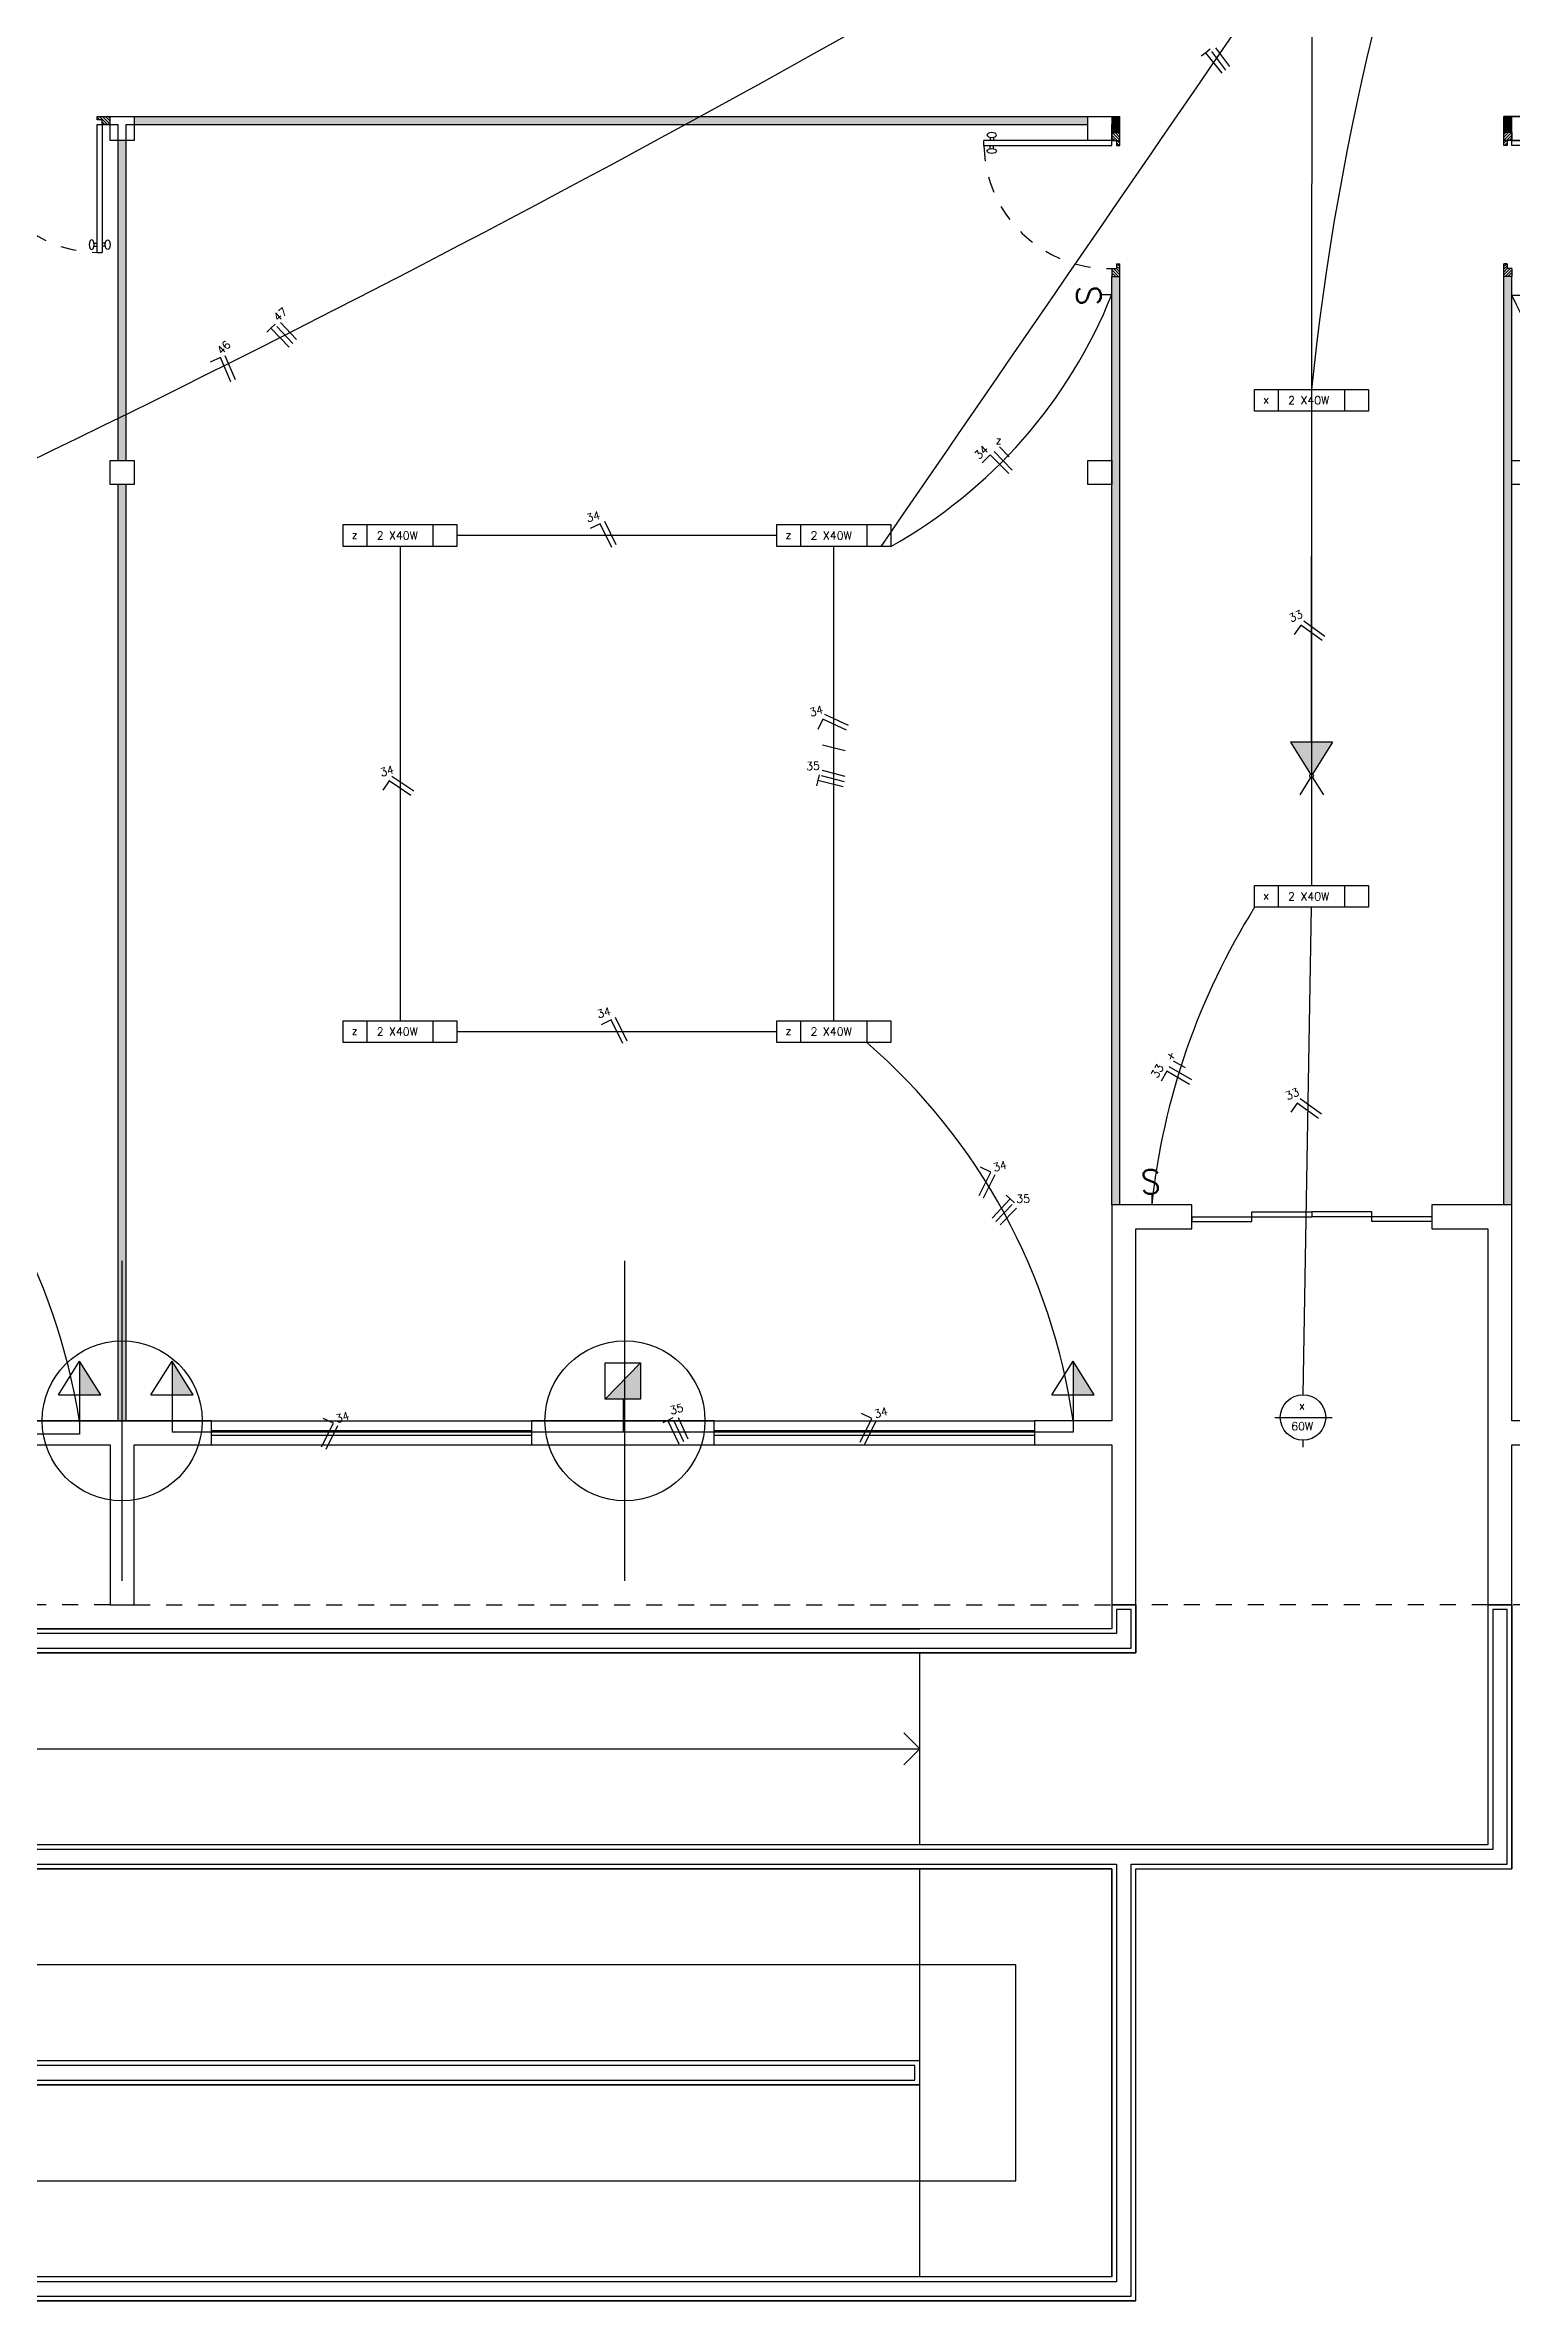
# Model space of a CAD drawing. Header units: millimetres. Extents: x 820 to 987, y 393 to 526.
# Drawn here: x 873.62 to 882.78, y 415.32 to 429.42 of the extents above; entities that cross this region are included whole.
import ezdxf

# ---------------------------------------------------------------- set-up
doc = ezdxf.new("R2010")
doc.units = ezdxf.units.MM
doc.header["$PDMODE"] = 34
doc.linetypes.add('ACAD_ISO03W100', pattern=[30, 12, -18])
for name, color, linetype in [('can01', 1, 'Continuous'), ('can02', 2, 'Continuous'), ('can03', 3, 'Continuous'), ('fio tomadas de chão', 82, 'Continuous'), ('Janela', 2, 'Continuous'), ('pena 01', 1, 'Continuous'), ('pena01', 1, 'Continuous'), ('pena02', 2, 'Continuous'), ('pena03', 3, 'Continuous'), ('pena04', 4, 'Continuous')]:
    doc.layers.add(name, color=color, linetype=linetype)
doc.styles.add('ROMANS', font='romans', dxfattribs={"height": 0.18})

msp = doc.modelspace()

# ---------------------------------------------------------------- hatches: boundary and pattern name
at = {"layer": 'can02'}
for points in [[(873.965, 420.986), (873.832, 421.196), (873.832, 420.986)], [(874.542, 420.986), (874.41, 421.196), (874.41, 420.986)], [(877.338, 421.185), (877.117, 420.957), (877.338, 420.957)], [(880.172, 420.986), (880.04, 421.196), (880.04, 420.986)]]:
    msp.add_hatch(color=256, dxfattribs=at).paths.add_polyline_path(points)
at = {"layer": 'fio tomadas de chão'}
msp.add_hatch(color=256, dxfattribs=at).paths.add_polyline_path([(881.662, 425.063), (881.398, 425.063), (881.524, 424.863, -0.288345), (881.536, 424.863)])
at = {"layer": 'pena02'}
h = msp.add_hatch(dxfattribs=at)
h.set_pattern_fill('LINE', color=256, scale=0.004, angle=45, style=0)
h.set_pattern_definition([(135, (2891.822439, -1512.325966), (0.00898025612, 0.00898025612), [])])
h.paths.add_polyline_path([(874.023, 428.923), (874.023, 428.973), (873.943, 428.973), (873.943, 428.953), (873.973, 428.953), (873.973, 428.923)])
for points in [[(880.132, 428.923), (880.132, 428.973), (874.173, 428.973), (874.173, 428.923)], [(880.332, 428.873), (880.332, 428.973), (880.282, 428.973), (880.282, 428.873)], [(882.782, 428.873), (882.782, 428.973), (882.732, 428.973), (882.732, 428.873)], [(874.123, 426.823), (874.123, 428.823), (874.073, 428.823), (874.073, 426.823)], [(880.332, 422.173), (880.332, 427.973), (880.282, 427.973), (880.282, 422.173)], [(882.782, 422.173), (882.782, 427.973), (882.732, 427.973), (882.732, 422.173)], [(874.123, 420.823), (874.123, 426.673), (874.073, 426.673), (874.073, 420.823)]]:
    msp.add_hatch(color=254, dxfattribs=at).paths.add_polyline_path(points)
h = msp.add_hatch(dxfattribs=at)
h.set_pattern_fill('LINE', color=256, scale=0.004, angle=135, style=0)
h.set_pattern_definition([(315, (-1060.967196, 2446.672003), (0.00898025612, 0.00898025612), [])])
h.paths.add_polyline_path([(880.282, 428.873), (880.332, 428.873), (880.332, 428.793), (880.312, 428.793), (880.312, 428.823), (880.282, 428.823)])
h = msp.add_hatch(dxfattribs=at)
h.set_pattern_fill('LINE', color=256, scale=0.004, angle=135, style=0)
h.set_pattern_definition([(225, (2824.0308, 2446.672003), (-0.00898025612, 0.00898025612), [])])
h.paths.add_polyline_path([(882.782, 428.873), (882.732, 428.873), (882.732, 428.793), (882.752, 428.793), (882.752, 428.823), (882.782, 428.823)])
h = msp.add_hatch(dxfattribs=at)
h.set_pattern_fill('LINE', color=256, scale=0.004, angle=135, style=0)
h.set_pattern_definition([(315, (-1060.967196, 2446.872003), (0.00898025612, 0.00898025612), [])])
h.paths.add_polyline_path([(880.282, 427.973), (880.332, 427.973), (880.332, 428.053), (880.312, 428.053), (880.312, 428.023), (880.282, 428.023)])
h = msp.add_hatch(dxfattribs=at)
h.set_pattern_fill('LINE', color=256, scale=0.004, angle=135, style=0)
h.set_pattern_definition([(225, (2824.0308, 2446.872003), (-0.00898025612, 0.00898025612), [])])
h.paths.add_polyline_path([(882.782, 427.973), (882.732, 427.973), (882.732, 428.053), (882.752, 428.053), (882.752, 428.023), (882.782, 428.023)])

# ---------------------------------------------------------------- linework, layer by layer
at = {"layer": 'can01'}
for p, q in [((880.897, 429.394), (880.869, 429.372)), ((881.02, 429.287), (880.931, 429.403)), ((881.02, 429.287), (880.931, 429.403)), ((880.869, 429.372), (880.841, 429.35)), ((880.971, 429.244), (880.869, 429.372)), ((880.995, 429.264), (880.906, 429.38)), ((880.995, 429.264), (880.906, 429.38)), ((875.028, 427.651), (875.003, 427.626)), ((875.054, 427.675), (875.028, 427.651)), ((875.142, 427.533), (875.028, 427.651)), ((875.164, 427.555), (875.064, 427.662)), ((875.164, 427.555), (875.064, 427.662)), ((875.187, 427.58), (875.087, 427.687)), ((875.187, 427.58), (875.087, 427.687)), ((874.713, 427.467), (874.648, 427.438)), ((874.778, 427.316), (874.713, 427.467)), ((874.807, 427.329), (874.742, 427.479)), ((879.523, 426.859), (879.473, 426.81)), ((879.638, 426.742), (879.523, 426.859)), ((879.66, 426.764), (879.546, 426.881)), ((879.641, 426.847), (879.58, 426.909)), ((877.086, 426.429), (877.023, 426.398)), ((877.158, 426.281), (877.086, 426.429)), ((877.186, 426.296), (877.114, 426.443)), ((881.463, 425.795), (881.422, 425.737)), ((881.597, 425.699), (881.463, 425.795)), ((881.614, 425.725), (881.482, 425.82)), ((878.476, 425.207), (878.446, 425.143)), ((878.625, 425.139), (878.476, 425.207)), ((878.637, 425.168), (878.489, 425.236)), ((878.617, 425.009), (878.475, 425.046)), ((878.617, 424.849), (878.475, 424.886)), ((878.617, 424.849), (878.475, 424.886)), ((875.767, 424.823), (875.727, 424.764)), ((875.903, 424.731), (875.767, 424.823)), ((875.92, 424.758), (875.784, 424.849)), ((878.445, 424.824), (878.436, 424.79)), ((878.453, 424.859), (878.445, 424.824)), ((878.604, 424.785), (878.445, 424.824)), ((878.611, 424.816), (878.469, 424.853)), ((878.611, 424.816), (878.469, 424.853)), ((877.154, 423.329), (877.091, 423.298)), ((877.226, 423.181), (877.154, 423.329)), ((877.254, 423.196), (877.182, 423.343)), ((880.742, 423.028), (880.667, 423.071)), ((880.626, 423.007), (880.59, 422.946)), ((880.768, 422.925), (880.626, 423.007)), ((880.783, 422.953), (880.641, 423.035)), ((881.441, 422.808), (881.4, 422.751)), ((881.574, 422.712), (881.441, 422.808)), ((881.592, 422.738), (881.459, 422.834)), ((879.453, 422.23), (879.526, 422.377)), ((879.526, 422.377), (879.462, 422.408)), ((879.481, 422.216), (879.554, 422.363)), ((879.534, 422.09), (879.647, 422.209)), ((879.647, 422.209), (879.622, 422.233)), ((879.673, 422.185), (879.647, 422.209)), ((879.558, 422.069), (879.66, 422.174)), ((879.558, 422.069), (879.66, 422.174)), ((879.584, 422.047), (879.686, 422.152)), ((879.584, 422.047), (879.686, 422.152)), ((875.345, 420.66), (875.418, 420.807)), ((875.418, 420.807), (875.354, 420.838)), ((875.373, 420.646), (875.446, 420.793)), ((877.507, 420.825), (877.476, 420.81)), ((877.539, 420.841), (877.507, 420.825)), ((877.579, 420.677), (877.507, 420.825)), ((877.607, 420.692), (877.545, 420.825)), ((877.607, 420.692), (877.545, 420.825)), ((877.636, 420.708), (877.574, 420.841)), ((877.636, 420.708), (877.574, 420.841)), ((878.709, 420.69), (878.782, 420.837)), ((878.782, 420.837), (878.719, 420.868)), ((878.738, 420.676), (878.81, 420.823))]:
    msp.add_line(p, q, dxfattribs=at)
at = {"layer": 'can02'}
for p, q in [((880.213, 427.861), (880.282, 427.861)), ((882.851, 427.854), (882.782, 427.854)), ((881.174, 427.132), (881.174, 427.268)), ((881.174, 427.268), (881.885, 427.268)), ((881.885, 427.132), (881.174, 427.132)), ((881.324, 427.132), (881.324, 427.268)), ((881.735, 427.268), (881.735, 427.132)), ((881.885, 427.268), (881.885, 427.132)), ((875.479, 426.287), (875.479, 426.423)), ((875.479, 426.423), (876.19, 426.423)), ((876.19, 426.287), (875.479, 426.287)), ((875.629, 426.287), (875.629, 426.423)), ((876.04, 426.423), (876.04, 426.287)), ((876.19, 426.423), (876.19, 426.287)), ((878.19, 426.423), (878.901, 426.423)), ((878.19, 426.287), (878.19, 426.423)), ((878.901, 426.287), (878.19, 426.287)), ((878.34, 426.287), (878.34, 426.423)), ((878.751, 426.423), (878.751, 426.287)), ((878.901, 426.423), (878.901, 426.287)), ((881.174, 424.168), (881.885, 424.168)), ((881.174, 424.032), (881.174, 424.168)), ((881.885, 424.032), (881.174, 424.032)), ((881.324, 424.032), (881.324, 424.168)), ((881.735, 424.168), (881.735, 424.032)), ((881.885, 424.168), (881.885, 424.032)), ((875.479, 423.187), (875.479, 423.323)), ((875.479, 423.323), (876.19, 423.323)), ((875.629, 423.187), (875.629, 423.323)), ((876.04, 423.323), (876.04, 423.187)), ((876.19, 423.323), (876.19, 423.187)), ((878.19, 423.187), (878.19, 423.323)), ((878.19, 423.323), (878.901, 423.323)), ((878.34, 423.187), (878.34, 423.323)), ((878.751, 423.323), (878.751, 423.187)), ((878.901, 423.323), (878.901, 423.187)), ((876.19, 423.187), (875.479, 423.187)), ((878.901, 423.187), (878.19, 423.187)), ((880.532, 422.242), (880.532, 422.173)), ((873.7, 420.986), (873.832, 421.196)), ((873.832, 421.196), (873.832, 420.986)), ((873.965, 420.986), (873.832, 421.196)), ((874.278, 420.986), (874.41, 421.196)), ((874.542, 420.986), (874.41, 421.196)), ((874.41, 421.196), (874.41, 420.986)), ((877.117, 420.957), (877.338, 421.185)), ((879.908, 420.986), (880.04, 421.196)), ((880.04, 421.196), (880.04, 420.986)), ((880.172, 420.986), (880.04, 421.196)), ((873.7, 420.986), (873.965, 420.986)), ((873.832, 420.986), (873.832, 420.823)), ((874.278, 420.986), (874.542, 420.986)), ((874.41, 420.986), (874.41, 420.823)), ((877.228, 420.957), (877.228, 420.823)), ((879.908, 420.986), (880.172, 420.986)), ((880.04, 420.986), (880.04, 420.823)), ((881.477, 420.986), (881.477, 421.033)), ((881.3, 420.844), (881.658, 420.844)), ((881.477, 420.658), (881.477, 420.702)), ((879.082, 418.773), (878.982, 418.873)), ((867.382, 418.773), (879.082, 418.773)), ((879.082, 418.773), (878.982, 418.673)), ((880.282, 415.473), (880.282, 418.023)), ((880.432, 415.323), (880.432, 418.023)), ((879.682, 417.423), (867.382, 417.423)), ((879.682, 416.073), (879.682, 417.423)), ((867.982, 416.073), (879.682, 416.073))]:
    msp.add_line(p, q, dxfattribs=at)
for points in [[(877.338, 420.957), (877.117, 420.957), (877.117, 421.185), (877.338, 421.185)], [(879.082, 416.823), (866.782, 416.823), (866.782, 419.373), (880.432, 419.373), (880.432, 419.673), (880.282, 419.673), (880.282, 419.523), (879.082, 419.523), (866.632, 419.523), (866.632, 416.673), (879.082, 416.673)], [(880.432, 418.023), (882.782, 418.023), (882.782, 419.673), (882.632, 419.673), (882.632, 418.173), (867.982, 418.173), (867.982, 418.023), (880.282, 418.023), (880.282, 415.473), (866.632, 415.473), (866.632, 415.323), (880.432, 415.323)]]:
    msp.add_lwpolyline(points, close=True, dxfattribs=at)
msp.add_circle((881.477, 420.844), 0.142, dxfattribs=at)
at = {"layer": 'can03', "ltscale": 0.2}
for p, q in [((880.432, 419.673), (880.432, 419.373)), ((882.632, 419.673), (882.632, 418.173)), ((882.782, 419.673), (882.782, 418.023)), ((866.632, 419.523), (879.082, 419.523)), ((880.432, 419.373), (866.782, 419.373)), ((882.632, 418.173), (867.982, 418.173)), ((880.282, 418.023), (867.982, 418.023)), ((880.432, 418.023), (882.782, 418.023)), ((879.082, 416.823), (866.782, 416.823)), ((879.082, 416.673), (879.082, 416.823)), ((879.082, 416.673), (866.632, 416.673)), ((880.282, 415.473), (866.632, 415.473)), ((880.432, 415.323), (866.632, 415.323))]:
    msp.add_line(p, q, dxfattribs=at)
at = {"layer": 'fio tomadas de chão'}
for p, q in [((881.53, 425.063), (881.537, 431.866)), ((881.662, 425.063), (881.398, 425.063)), ((881.398, 425.063), (881.524, 424.863)), ((881.662, 425.063), (881.536, 424.863)), ((881.524, 424.843), (881.456, 424.735)), ((881.536, 424.843), (881.604, 424.735))]:
    msp.add_line(p, q, dxfattribs=at)
msp.add_circle((881.53, 424.853), 0.0116, dxfattribs=at)
at = {"layer": 'Janela'}
for p, q in [((880.782, 422.098), (881.532, 422.098)), ((880.782, 422.068), (881.157, 422.068)), ((881.157, 422.068), (881.157, 422.128)), ((881.157, 422.128), (881.532, 422.128)), ((881.907, 422.128), (881.532, 422.128)), ((881.532, 422.128), (881.532, 422.098)), ((881.532, 422.128), (881.532, 422.098)), ((882.282, 422.098), (881.532, 422.098)), ((881.907, 422.068), (881.907, 422.128)), ((882.282, 422.068), (881.907, 422.068))]:
    msp.add_line(p, q, dxfattribs=at)
at = {"layer": 'pena 01'}
for p, q in [((881.53, 427.132), (881.53, 424.168)), ((875.835, 426.287), (875.835, 423.323)), ((878.19, 426.355), (876.19, 426.355)), ((878.546, 423.323), (878.546, 426.287)), ((881.477, 420.986), (881.53, 424.032)), ((876.19, 423.255), (878.19, 423.255)), ((873.832, 420.823), (873.832, 420.74)), ((874.41, 420.823), (874.41, 420.751)), ((877.228, 420.823), (877.228, 420.751)), ((880.04, 420.823), (880.04, 420.751)), ((873.832, 420.74), (861.817, 420.74)), ((880.04, 420.751), (874.41, 420.751))]:
    msp.add_line(p, q, dxfattribs=at)
at = {"layer": 'pena 01', "linetype": 'ACAD_ISO03W100', "ltscale": 0.005}
for p, q in [((874.023, 419.673), (867.89, 419.673)), ((874.173, 419.673), (880.382, 419.673)), ((882.632, 419.673), (880.432, 419.673)), ((888.89, 419.673), (882.682, 419.673))]:
    msp.add_line(p, q, dxfattribs=at)
at = {"layer": 'pena 01', "ltscale": 0.005}
for p, q in [((879.082, 418.173), (879.082, 419.373)), ((879.082, 416.823), (879.082, 418.023)), ((879.082, 415.473), (879.082, 416.673))]:
    msp.add_line(p, q, dxfattribs=at)
at = {"layer": 'pena 01'}
for centre, radius, start, end in [((832.808, 511.102), 93.601, 295.22092, 302.21121), ((-1824.563, 2285.333), 3280.922, 325.484926, 325.604076), ((897.962, 425.592), 16.517, 157.5011, 174.1759), ((890.925, 431.796), 8.224, 179.1835, 220.788), ((877.363, 429.029), 3.144, 299.2944, 338.1833), ((886.208, 429.448), 3.779, 204.9466, 236.7716), ((884.888, 421.708), 4.381, 147.9555, 173.907), ((869.829, 420.172), 4.056, 9.2296, 48.0001), ((876.226, 420.277), 3.853, 8.1539, 49.0522)]:
    msp.add_arc(centre, radius, start, end, dxfattribs=at)
at = {"layer": 'pena 01', "linetype": 'ACAD_ISO03W100', "ltscale": 0.005}
for centre, start, end in [((873.958, 428.908), 178.9053, 268.9053), ((880.267, 428.808), 181.0947, 271.0947)]:
    msp.add_arc(centre, 0.785, start, end, dxfattribs=at)
at = {"layer": 'pena01'}
for p, q in [((874.657, 420.823), (876.657, 420.823)), ((877.798, 420.823), (879.798, 420.823)), ((874.657, 420.673), (876.657, 420.673)), ((877.798, 420.673), (879.798, 420.673))]:
    msp.add_line(p, q, dxfattribs=at)
at = {"layer": 'pena02'}
for p, q in [((873.943, 428.953), (873.943, 428.973)), ((873.943, 428.973), (874.023, 428.973)), ((874.023, 428.973), (874.073, 428.973)), ((874.023, 428.923), (874.023, 428.973)), ((882.732, 428.873), (882.732, 428.973)), ((873.973, 428.953), (873.943, 428.953)), ((873.943, 428.123), (873.943, 428.923)), ((873.943, 428.923), (873.973, 428.923)), ((873.943, 428.923), (874.023, 428.923)), ((873.973, 428.923), (873.973, 428.953)), ((873.973, 428.923), (873.973, 428.953)), ((873.973, 428.923), (873.973, 428.123)), ((874.023, 428.923), (873.973, 428.923)), ((879.482, 428.793), (879.482, 428.823)), ((880.282, 428.823), (879.482, 428.823)), ((879.522, 428.844), (879.522, 428.823)), ((879.542, 428.844), (879.542, 428.823)), ((880.282, 428.873), (880.282, 428.923)), ((880.282, 428.873), (880.282, 428.823)), ((880.282, 428.873), (880.332, 428.873)), ((880.282, 428.793), (880.282, 428.873)), ((880.282, 428.823), (880.332, 428.823)), ((880.282, 428.823), (880.312, 428.823)), ((880.282, 428.793), (880.282, 428.823)), ((880.312, 428.823), (880.312, 428.793)), ((880.332, 428.793), (880.332, 428.873)), ((882.732, 428.793), (882.732, 428.873)), ((882.782, 428.873), (882.732, 428.873)), ((882.782, 428.823), (882.732, 428.823)), ((882.752, 428.823), (882.752, 428.793)), ((882.782, 428.823), (882.752, 428.823)), ((882.782, 428.873), (882.782, 428.923)), ((882.782, 428.793), (882.782, 428.873)), ((882.782, 428.873), (882.782, 428.823)), ((882.782, 428.793), (882.782, 428.823)), ((882.782, 428.823), (883.582, 428.823)), ((879.482, 428.793), (880.282, 428.793)), ((879.522, 428.772), (879.522, 428.793)), ((879.542, 428.772), (879.542, 428.793)), ((880.312, 428.793), (880.332, 428.793)), ((882.752, 428.793), (882.732, 428.793)), ((883.582, 428.793), (882.782, 428.793)), ((873.923, 428.183), (873.943, 428.183)), ((873.923, 428.163), (873.943, 428.163)), ((873.943, 428.123), (873.973, 428.123)), ((873.994, 428.183), (873.973, 428.183)), ((873.994, 428.163), (873.973, 428.163)), ((880.282, 428.023), (880.312, 428.023)), ((880.282, 428.023), (880.282, 427.973)), ((880.312, 428.053), (880.332, 428.053)), ((880.312, 428.053), (880.312, 428.023)), ((880.332, 427.973), (880.332, 428.053)), ((882.732, 427.973), (882.732, 428.053)), ((882.752, 428.053), (882.732, 428.053)), ((882.752, 428.053), (882.752, 428.023)), ((882.782, 428.023), (882.752, 428.023)), ((882.782, 428.023), (882.782, 427.973)), ((880.282, 427.973), (880.332, 427.973)), ((882.782, 427.973), (882.732, 427.973)), ((880.782, 422.098), (880.782, 422.068)), ((882.282, 422.098), (882.282, 422.068)), ((874.657, 420.763), (876.657, 420.763)), ((874.657, 420.733), (876.657, 420.733)), ((877.798, 420.763), (879.798, 420.763)), ((877.798, 420.733), (879.798, 420.733))]:
    msp.add_line(p, q, dxfattribs=at)
at = {"layer": 'pena02', "color": 254}
for p, q in [((874.023, 428.973), (880.332, 428.973)), ((880.332, 428.873), (880.332, 428.973)), ((889.04, 428.973), (882.732, 428.973)), ((874.023, 428.923), (874.073, 428.923)), ((874.073, 426.823), (874.073, 428.923)), ((874.123, 426.823), (874.123, 428.923)), ((874.123, 428.923), (880.132, 428.923)), ((880.282, 422.173), (880.282, 427.973)), ((880.332, 422.173), (880.332, 427.973)), ((882.732, 422.173), (882.732, 427.973)), ((882.782, 422.173), (882.782, 427.973)), ((874.073, 420.823), (874.073, 426.673)), ((874.123, 420.823), (874.123, 426.673))]:
    msp.add_line(p, q, dxfattribs=at)
at = {"layer": 'pena02', "extrusion": (0, 0, -1)}
for centre, major_axis in [((879.532, 428.858), (-0.03, 0)), ((873.908, 428.173), (0, -0.03))]:
    msp.add_ellipse(centre, major_axis=major_axis, ratio=0.5, dxfattribs=at)
at = {"layer": 'pena02'}
for centre, major_axis in [((879.532, 428.758), (-0.03, 0)), ((874.008, 428.173), (0, -0.03))]:
    msp.add_ellipse(centre, major_axis=major_axis, ratio=0.5, dxfattribs=at)
at = {"layer": 'pena03'}
for p in [(874.098, 420.823), (877.24, 420.823)]:
    msp.add_point(p, dxfattribs=at)
at = {"layer": 'pena04'}
for points in [[(874.023, 428.823), (874.023, 428.973), (874.173, 428.973), (874.173, 428.823)], [(880.132, 428.823), (880.132, 428.973), (880.282, 428.973), (880.282, 428.823)], [(882.782, 428.823), (882.782, 428.973), (882.932, 428.973), (882.932, 428.823)], [(874.023, 426.673), (874.023, 426.823), (874.173, 426.823), (874.173, 426.673)], [(880.132, 426.673), (880.132, 426.823), (880.282, 426.823), (880.282, 426.673)], [(882.782, 426.673), (882.782, 426.823), (882.932, 426.823), (882.932, 426.673)], [(880.432, 419.673), (880.432, 422.023), (880.782, 422.023), (880.782, 422.173), (880.282, 422.173), (880.282, 420.823), (879.798, 420.823), (879.798, 420.673), (880.282, 420.673), (880.282, 419.673)], [(883.265, 420.673), (883.265, 420.823), (882.782, 420.823), (882.782, 422.173), (882.282, 422.173), (882.282, 422.023), (882.632, 422.023), (882.632, 419.673), (882.782, 419.673), (882.782, 420.673)], [(874.173, 419.673), (874.173, 420.673), (874.657, 420.673), (874.657, 420.823), (873.528, 420.823), (873.528, 420.673), (874.023, 420.673), (874.023, 419.673)], [(877.798, 420.673), (877.798, 420.823), (876.657, 420.823), (876.657, 420.673)]]:
    msp.add_lwpolyline(points, close=True, dxfattribs=at)
at = {"layer": 'pena04', "color": 4}
for points in [[(879.052, 416.793), (866.752, 416.793), (866.752, 419.403), (880.402, 419.403), (880.402, 419.643), (880.312, 419.643), (880.312, 419.493), (879.082, 419.493), (866.662, 419.493), (866.662, 416.703), (879.052, 416.703)], [(880.402, 418.053), (882.752, 418.053), (882.752, 419.643), (882.662, 419.643), (882.662, 418.143), (868.012, 418.143), (868.012, 418.053), (880.312, 418.053), (880.312, 415.443), (866.662, 415.443), (866.662, 415.353), (880.402, 415.353)]]:
    msp.add_lwpolyline(points, close=True, dxfattribs=at)

# ---------------------------------------------------------------- texts
at = {"layer": 'can02', "style": 'ROMANS'}
for s, height, rotation, p in [('S', 0.15, 90, (880.213, 427.789)), ('47', 0.05, 39.9931, (875.07, 427.69)), ('46', 0.05, 43.4875, (874.719, 427.483)), ('34', 0.05, 43.7427, (879.453, 426.828)), ('34', 0.05, 15.5096, (877.007, 426.438)), ('33', 0.05, 23.1434, (881.402, 425.812)), ('34', 0.05, 15.5096, (878.401, 425.223)), ('34', 0.05, 15.5096, (875.718, 424.848)), ('35', 0.05, 1.5087, (878.373, 424.889)), ('34', 0.05, 15.5096, (877.074, 423.338)), ('33', 0.05, 59.3004, (880.566, 422.959)), ('x', 0.05, 15.5577, (880.64, 423.08)), ('33', 0.05, 23.1434, (881.38, 422.826)), ('34', 0.05, 15.5096, (879.548, 422.379)), ('35', 0.05, 1.5087, (879.686, 422.185)), ('35', 0.05, 15.5096, (877.528, 420.861)), ('34', 0.05, 15.5096, (875.44, 420.809)), ('34', 0.05, 15.5096, (878.805, 420.839))]:
    msp.add_text(s, height=height, rotation=rotation, dxfattribs=at).set_placement(p)
for s, height, p in [('x', 0.05, (881.228, 427.181)), ('2 X40W', 0.05, (881.384, 427.175)), ('z', 0.05, (879.557, 426.925)), ('z', 0.05, (875.533, 426.335)), ('2 X40W', 0.05, (875.689, 426.33)), ('z', 0.05, (878.244, 426.335)), ('2 X40W', 0.05, (878.4, 426.33)), ('x', 0.05, (881.228, 424.081)), ('2 X40W', 0.05, (881.384, 424.075)), ('z', 0.05, (875.533, 423.235)), ('2 X40W', 0.05, (875.689, 423.23)), ('z', 0.05, (878.244, 423.235)), ('2 X40W', 0.05, (878.4, 423.23)), ('S', 0.15, (880.46, 422.242)), ('60W', 0.05, (881.403, 420.764)), ('x', 0.05, (881.452, 420.893))]:
    msp.add_text(s, height=height, dxfattribs=at).set_placement(p)

doc.saveas('drawing.dxf')
